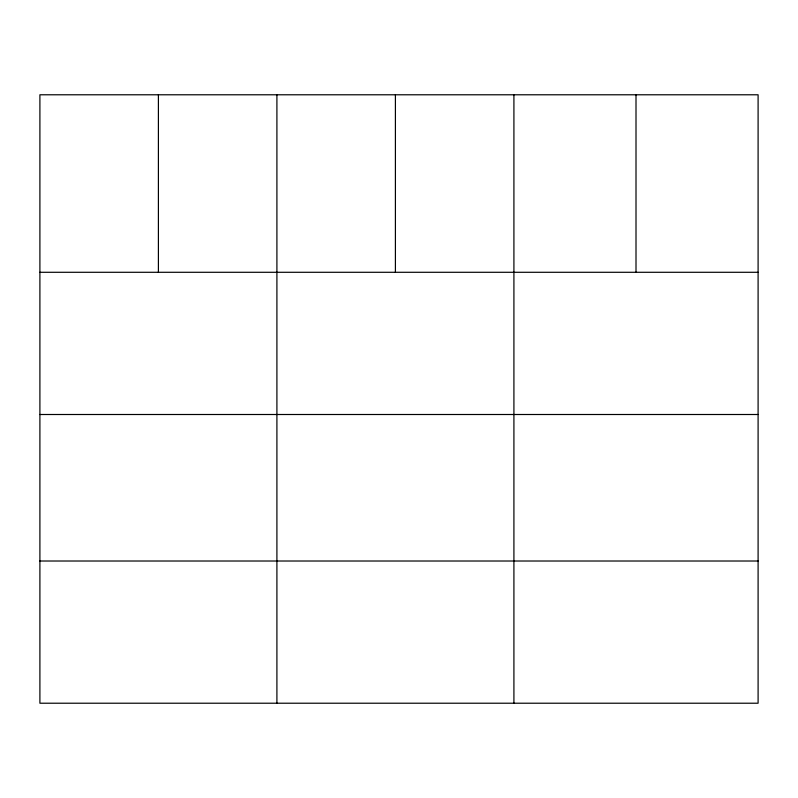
<?xml version="1.0" encoding="UTF-8"?>
<svg xmlns="http://www.w3.org/2000/svg" width="798" height="798" viewBox="0 0 798 798"><rect width="100%" height="100%" fill="white"/><g stroke="black" fill="none" stroke-linecap="round" stroke-linejoin="round"><path stroke-width="1.2" d="M758.1 414.501L758.1 94.782L39.9 94.782L39.9 703.218L758.1 703.218L758.1 414.501L39.9 414.501M39.9 272.288L758.1 272.288M39.9 561.014L758.1 561.014M636.006 94.782L636.006 272.288M513.912 94.782L513.912 703.218M395.409 94.782L395.409 272.288M276.906 94.782L276.906 703.218M158.403 94.782L158.403 272.288"/></g></svg>
